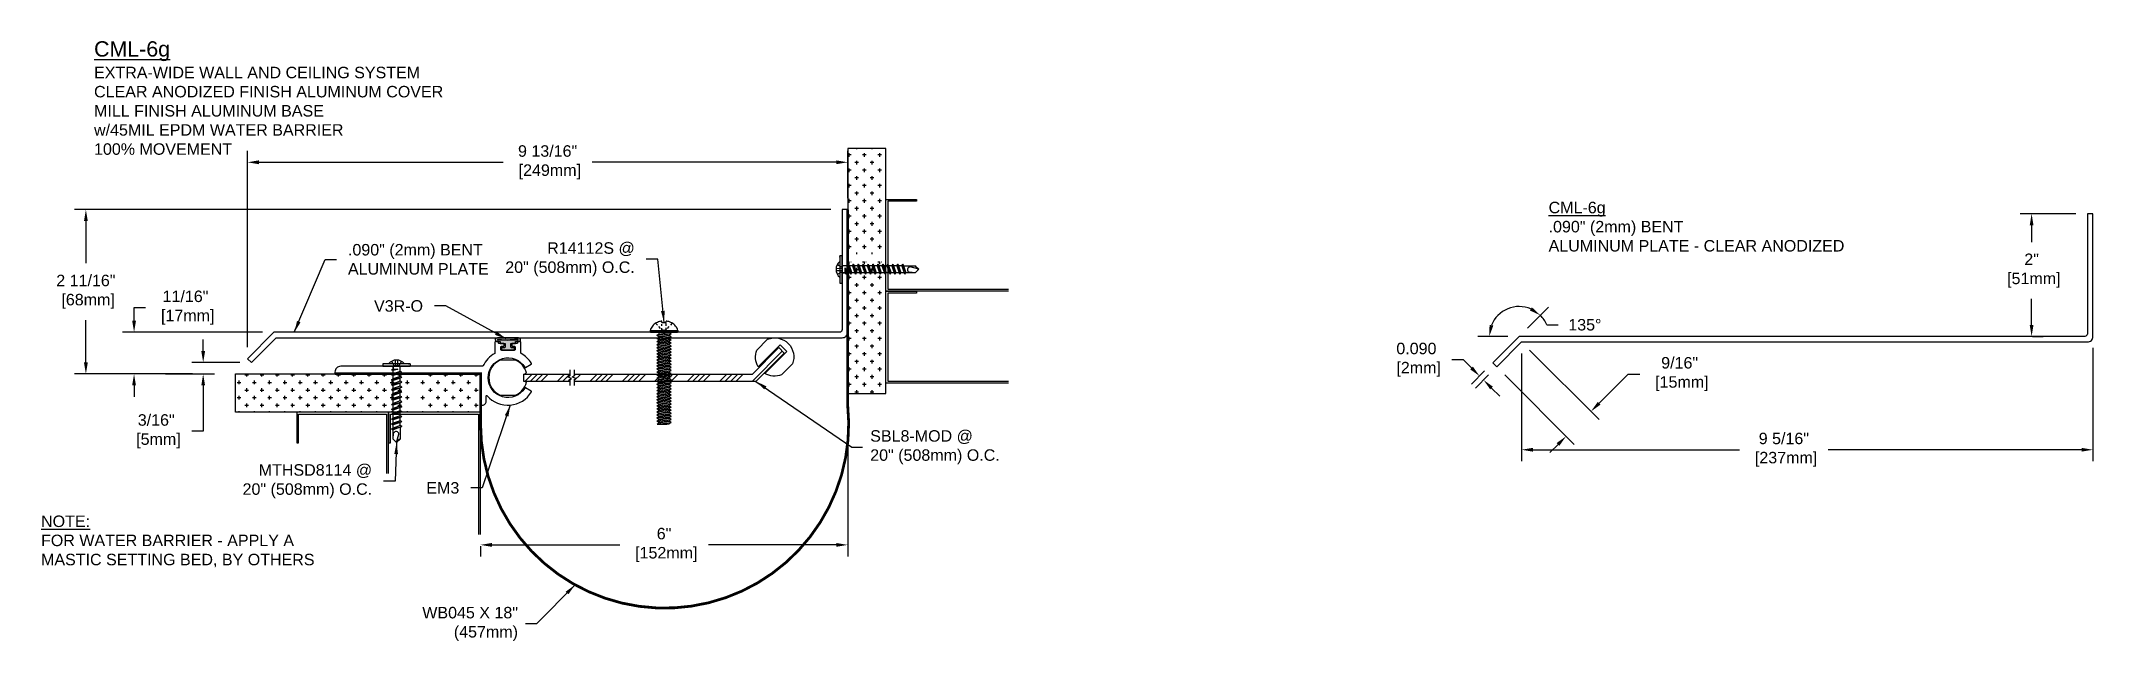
# Model space of a CAD drawing. Header units: inches. Extents: x 1.3 to 34.9, y 13.5 to 23.3.
import ezdxf

# ---------------------------------------------------------------- set-up
doc = ezdxf.new("R2010")
doc.units = ezdxf.units.IN
doc.header["$MEASUREMENT"] = 0
doc.linetypes.add('HIDDEN2', pattern=[0.1875, 0.125, -0.0625])
for name, color, linetype in [('Anchors', 4, 'Continuous'), ('Conditions', 1, 'Continuous'), ('Dimensions', 3, 'Continuous'), ('Fillers', 2, 'Continuous'), ('Metals', 7, 'Continuous'), ('TEXT', 2, 'Continuous')]:
    doc.layers.add(name, color=color, linetype=linetype)
doc.styles.add('ARIAL', font='arial.ttf')
doc.dimstyles.new('Arial', dxfattribs={"dimtxt": 0.1875, "dimasz": 0.1875, "dimexe": 0.1875, "dimexo": 0.1875, "dimgap": 0.1875, "dimtad": 0, "dimtih": 1, "dimtoh": 1, "dimdec": 4, "dimzin": 3, "dimdsep": 46, "dimlunit": 4, "dimtxsty": 'ARIAL', "dimcen": 0.1875, "dimadec": 0, "dimazin": 0, "dimtfac": 1, "dimtdec": 4, "dimtofl": 0, "dimtmove": 0, "dimatfit": 3, "dimfxl": 0, "dimfrac": 2, "dimtolj": 1, "dimtzin": 0, "dimarcsym": 0})

# ---------------------------------------------------------------- blocks, each defined once
blk = doc.blocks.new('V3RforCM')
h = blk.add_hatch(color=256)
h.paths.add_polyline_path([(0.141, -0.163), (0.205, -0.163, 0.8111), (0.189, -0.1), (-0.156, -0.1, 0.8111), (-0.172, -0.163), (-0.109, -0.163), (-0.109, -0.194), (-0.03, -0.194), (-0.03, -0.241), (-0.036, -0.267), (-0.091, -0.267), (-0.091, -0.302), (0.124, -0.302), (0.124, -0.267), (0.069, -0.267), (0.063, -0.241), (0.063, -0.194), (0.141, -0.194)])
edge = h.paths.add_edge_path(flags=16)
edge.add_spline(control_points=[(-0.139, -0.141), (-0.14, -0.141), (-0.185, -0.12), (-0.087, -0.129), (0.017, -0.14)], knot_values=[0.028497, 0.028497, 0.028497, 0.028497, 0.032831, 0.201023, 0.201023, 0.201023, 0.201023], degree=3, periodic=0)
edge.add_spline(control_points=[(0.017, -0.14), (0.12, -0.129), (0.218, -0.12), (0.173, -0.141), (0.172, -0.141)], knot_values=[0.028497, 0.028497, 0.028497, 0.028497, 0.196688, 0.201023, 0.201023, 0.201023, 0.201023], degree=3, periodic=0)
edge.add_line((0.172, -0.141), (-0.139, -0.141))
blk.add_lwpolyline([(0.141, -0.194), (0.141, -0.163), (0.205, -0.163, 0.8111), (0.189, -0.1), (-0.156, -0.1, 0.8111), (-0.172, -0.163), (-0.109, -0.163), (-0.109, -0.194), (-0.03, -0.194), (-0.03, -0.241), (-0.036, -0.267), (-0.091, -0.267), (-0.091, -0.302), (0.124, -0.302), (0.124, -0.267), (0.069, -0.267), (0.063, -0.241), (0.063, -0.194)], format="xyb", close=True)
blk.add_lwpolyline([(0.172, -0.141), (-0.139, -0.141)])
for points in [[(-0.139, -0.141), (-0.14, -0.141), (-0.185, -0.12), (-0.087, -0.129), (0.017, -0.14)], [(0.172, -0.141), (0.173, -0.141), (0.218, -0.12), (0.12, -0.129), (0.017, -0.14)]]:
    blk.add_open_spline(points, degree=3, knots=[0.028497, 0.028497, 0.028497, 0.028497, 0.0328313, 0.2010226, 0.2010226, 0.2010226, 0.2010226])
blk = doc.blocks.new('em3')
blk.add_lwpolyline([(-22.235, -3.441), (-22.235, -3.399, 0.414214), (-22.245, -3.389), (-22.28, -3.389, -0.414214), (-22.29, -3.379), (-22.29, -3.352, -0.414214), (-22.28, -3.342), (-22.207, -3.342, 0.414214), (-22.197, -3.332), (-22.197, -3.321, -0.414214), (-22.187, -3.311), (-22.151, -3.311, -0.414214), (-22.141, -3.321), (-22.141, -3.498, 0.273807), (-22.136, -3.507, -0.158832), (-21.945, -3.71, 0.29076), (-21.936, -3.716), (-19.621, -3.716, -0.414214), (-19.527, -3.81), (-19.527, -3.831, -0.414214), (-19.537, -3.841), (-21.892, -3.841, 0.414214), (-21.902, -3.851), (-21.902, -4.341, -0.414214), (-21.912, -4.351), (-21.933, -4.351, -0.414214), (-21.996, -4.289), (-21.996, -4.204, 0.692603), (-22.013, -4.198, -0.506912), (-22.737, -4.135, -0.420887), (-22.733, -4.121), (-22.642, -4.069, -0.405496), (-22.629, -4.072, 3.520953), (-22.629, -3.731, -0.405496), (-22.642, -3.734), (-22.733, -3.681, -0.420887), (-22.737, -3.668, -0.131423), (-22.569, -3.507, 0.273807), (-22.563, -3.498), (-22.563, -3.321, -0.414214), (-22.553, -3.311), (-22.517, -3.311, -0.414214), (-22.507, -3.321), (-22.507, -3.332, 0.414214), (-22.497, -3.342), (-22.425, -3.342, -0.414214), (-22.415, -3.352), (-22.415, -3.379, -0.414214), (-22.425, -3.389), (-22.46, -3.389, 0.414214), (-22.47, -3.399), (-22.47, -3.441, 0.414214), (-22.46, -3.451), (-22.245, -3.451, 0.414214)], format="xyb", close=True)
blk = doc.blocks.new('BENT ALUMPLT')
at = {"layer": 'Metals'}
blk.add_lwpolyline([(-5.74, -0.53), (-5.335, -0.125), (3.91, -0.125, 0.414214), (4, -0.035), (4, 1.969), (3.91, 1.969), (3.91, 0.01, -0.414214), (3.865, -0.035), (-5.372, -0.035), (-5.804, -0.467)], format="xyb", close=True, dxfattribs=at)
blk = doc.blocks.new('*D10')
at = {"layer": 'Defpoints', "color": 0}
for p in [(14.518, 17.529), (8.518, 15.223), (14.518, 15.056)]:
    blk.add_point(p, dxfattribs=at)
at = {"layer": 'Dimensions', "color": 0, "lineweight": -2}
for p, q in [((14.518, 17.342), (14.518, 14.869)), ((8.518, 15.036), (8.518, 14.869)), ((8.705, 15.056), (10.793, 15.056)), ((14.33, 15.056), (12.242, 15.056))]:
    blk.add_line(p, q, dxfattribs=at)
at = {"layer": 'Dimensions', "color": 0}
for points in [[(8.705, 15.087), (8.705, 15.025), (8.518, 15.056)], [(14.33, 15.087), (14.33, 15.025), (14.518, 15.056)]]:
    blk.add_solid(points, dxfattribs=at)
at = {"layer": 'Dimensions', "color": 0, "insert": (11.518, 15.056), "char_height": 0.1875, "attachment_point": 5, "style": 'ARIAL'}
blk.add_mtext('\\A1;6"\\P [152mm]', dxfattribs=at)
blk = doc.blocks.new('*D11')
at = {"layer": 'Defpoints', "color": 0}
for p in [(14.518, 21.306), (14.518, 20.533), (4.714, 18.098)]:
    blk.add_point(p, dxfattribs=at)
at = {"layer": 'Dimensions', "color": 0, "lineweight": -2}
for p, q in [((4.714, 18.286), (4.714, 21.494)), ((14.518, 20.721), (14.518, 21.494)), ((4.901, 21.306), (8.891, 21.306)), ((14.33, 21.306), (10.341, 21.306))]:
    blk.add_line(p, q, dxfattribs=at)
at = {"layer": 'Dimensions', "color": 0}
for points in [[(4.901, 21.338), (4.901, 21.275), (4.714, 21.306)], [(14.33, 21.338), (14.33, 21.275), (14.518, 21.306)]]:
    blk.add_solid(points, dxfattribs=at)
at = {"layer": 'Dimensions', "color": 0, "insert": (9.616, 21.306), "char_height": 0.1875, "attachment_point": 5, "style": 'ARIAL'}
blk.add_mtext('\\A1;9 13/16"\\P [249mm]', dxfattribs=at)
blk = doc.blocks.new('*D12')
at = {"layer": 'Defpoints', "color": 0}
for p in [(3.189, 17.848), (3.99, 17.848), (4.777, 18.034)]:
    blk.add_point(p, dxfattribs=at)
at = {"layer": 'Dimensions', "color": 0, "lineweight": -2}
for p, q in [((3.99, 18.222), (3.99, 18.409)), ((3.377, 17.848), (4.177, 17.848)), ((4.59, 18.034), (3.802, 18.034)), ((3.99, 17.661), (3.99, 16.912)), ((3.99, 16.912), (3.802, 16.912))]:
    blk.add_line(p, q, dxfattribs=at)
at = {"layer": 'Dimensions', "color": 0}
for points in [[(3.959, 18.222), (4.021, 18.222), (3.99, 18.034)], [(3.959, 17.661), (4.021, 17.661), (3.99, 17.848)]]:
    blk.add_solid(points, dxfattribs=at)
at = {"layer": 'Dimensions', "color": 0, "insert": (3.223, 16.912), "char_height": 0.1875, "attachment_point": 5, "style": 'ARIAL'}
blk.add_mtext('\\A1;3/16"\\P [5mm]', dxfattribs=at)
blk = doc.blocks.new('*D13')
at = {"layer": 'Defpoints', "color": 0}
for p in [(2.861, 18.53), (5.145, 18.53), (4.002, 17.848)]:
    blk.add_point(p, dxfattribs=at)
at = {"layer": 'Dimensions', "color": 0, "lineweight": -2}
for p, q in [((2.861, 18.717), (2.861, 18.932)), ((2.861, 18.932), (3.049, 18.932)), ((4.958, 18.53), (2.674, 18.53)), ((3.814, 17.848), (2.674, 17.848)), ((2.861, 17.661), (2.861, 17.473))]:
    blk.add_line(p, q, dxfattribs=at)
at = {"layer": 'Dimensions', "color": 0}
for points in [[(2.83, 18.717), (2.892, 18.717), (2.861, 18.53)], [(2.83, 17.661), (2.892, 17.661), (2.861, 17.848)]]:
    blk.add_solid(points, dxfattribs=at)
at = {"layer": 'Dimensions', "color": 0, "insert": (3.701, 18.932), "char_height": 0.1875, "attachment_point": 5, "style": 'ARIAL'}
blk.add_mtext('\\A1;11/16"\\P [17mm]', dxfattribs=at)
blk = doc.blocks.new('*D14')
at = {"layer": 'Defpoints', "color": 0}
for p in [(25.523, 18.371), (25.118, 17.966), (26.253, 16.831)]:
    blk.add_point(p, dxfattribs=at)
at = {"layer": 'Dimensions', "color": 0, "lineweight": -2}
for p, q in [((25.656, 18.239), (26.791, 17.104)), ((25.251, 17.833), (26.385, 16.698)), ((26.791, 17.369), (27.268, 17.846)), ((27.268, 17.846), (27.455, 17.846)), ((26.12, 16.698), (25.988, 16.566))]:
    blk.add_line(p, q, dxfattribs=at)
at = {"layer": 'Dimensions', "color": 0}
for points in [[(26.769, 17.391), (26.813, 17.347), (26.658, 17.236)], [(26.098, 16.72), (26.142, 16.676), (26.253, 16.831)]]:
    blk.add_solid(points, dxfattribs=at)
at = {"layer": 'Dimensions', "color": 0, "insert": (28.107, 17.846), "char_height": 0.1875, "attachment_point": 5, "style": 'ARIAL'}
blk.add_mtext('\\A1;9/16"\\P [15mm]', dxfattribs=at)
blk = doc.blocks.new('*D15')
at = {"layer": 'Defpoints', "color": 0}
for p in [(34.858, 18.461), (25.523, 18.371), (34.858, 16.61)]:
    blk.add_point(p, dxfattribs=at)
at = {"layer": 'Dimensions', "color": 0, "lineweight": -2}
for p, q in [((25.523, 18.184), (25.523, 16.422)), ((34.858, 18.274), (34.858, 16.422)), ((25.711, 16.61), (29.084, 16.61)), ((34.671, 16.61), (30.534, 16.61))]:
    blk.add_line(p, q, dxfattribs=at)
at = {"layer": 'Dimensions', "color": 0}
for points in [[(25.711, 16.641), (25.711, 16.579), (25.523, 16.61)], [(34.671, 16.641), (34.671, 16.579), (34.858, 16.61)]]:
    blk.add_solid(points, dxfattribs=at)
at = {"layer": 'Dimensions', "color": 0, "insert": (29.809, 16.61), "char_height": 0.1875, "attachment_point": 5, "style": 'ARIAL'}
blk.add_mtext('\\A1;9 5/16"\\P [237mm]', dxfattribs=at)
blk = doc.blocks.new('*D16')
at = {"layer": 'Defpoints', "color": 0}
for p in [(14.428, 20.533), (2.074, 17.848), (4.002, 17.848)]:
    blk.add_point(p, dxfattribs=at)
at = {"layer": 'Dimensions', "color": 0, "lineweight": -2}
for p, q in [((14.24, 20.533), (1.887, 20.533)), ((2.074, 20.346), (2.074, 19.656)), ((2.074, 18.036), (2.074, 18.725)), ((3.814, 17.848), (1.887, 17.848))]:
    blk.add_line(p, q, dxfattribs=at)
at = {"layer": 'Dimensions', "color": 0}
for points in [[(2.043, 20.346), (2.105, 20.346), (2.074, 20.533)], [(2.043, 18.036), (2.105, 18.036), (2.074, 17.848)]]:
    blk.add_solid(points, dxfattribs=at)
at = {"layer": 'Dimensions', "color": 0, "insert": (2.074, 19.191), "char_height": 0.1875, "attachment_point": 5, "style": 'ARIAL'}
blk.add_mtext('\\A1;2 11/16"\\P [68mm]', dxfattribs=at)
blk = doc.blocks.new('*D17')
at = {"layer": 'Defpoints', "color": 0}
for p in [(34.768, 20.465), (33.685, 18.461), (33.856, 18.461)]:
    blk.add_point(p, dxfattribs=at)
at = {"layer": 'Dimensions', "color": 0, "lineweight": -2}
for p, q in [((34.581, 20.465), (33.668, 20.465)), ((33.856, 20.277), (33.856, 20.001)), ((33.856, 18.649), (33.856, 19.073)), ((33.873, 18.461), (34.043, 18.461))]:
    blk.add_line(p, q, dxfattribs=at)
at = {"layer": 'Dimensions', "color": 0}
for points in [[(33.825, 20.277), (33.887, 20.277), (33.856, 20.465)], [(33.825, 18.649), (33.887, 18.649), (33.856, 18.461)]]:
    blk.add_solid(points, dxfattribs=at)
at = {"layer": 'Dimensions', "color": 0, "insert": (33.856, 19.537), "char_height": 0.1875, "attachment_point": 5, "style": 'ARIAL'}
blk.add_mtext('\\A1;2"\\P [51mm]', dxfattribs=at)
blk = doc.blocks.new('*D18')
at = {"layer": 'Defpoints', "color": 0}
for p in [(25.14, 18.807), (25.486, 18.461), (25.486, 18.461), (30.105, 18.461), (25.054, 18.03)]:
    blk.add_point(p, dxfattribs=at)
at = {"layer": 'Dimensions', "color": 0, "lineweight": -2}
for p, q in [((25.619, 18.594), (25.964, 18.939)), ((25.298, 18.461), (24.81, 18.461)), ((25.936, 18.651), (26.124, 18.651))]:
    blk.add_line(p, q, dxfattribs=at)
for start, end in [(67.1135, 157.8865), (22.8865, 45)]:
    blk.add_arc((25.486, 18.461), 0.489, start, end, dxfattribs=at)
at = {"layer": 'Dimensions', "color": 0}
for points in [[(25.694, 18.937), (25.659, 18.886), (25.832, 18.807)], [(25.064, 18.639), (25.002, 18.651), (24.997, 18.461)]]:
    blk.add_solid(points, dxfattribs=at)
at = {"layer": 'Dimensions', "color": 0, "insert": (26.559, 18.651), "char_height": 0.1875, "attachment_point": 5, "style": 'ARIAL'}
blk.add_mtext('\\A1;135°', dxfattribs=at)
blk = doc.blocks.new('R14112S')
for p, q in [((-0.226, 0.031), (0.226, 0.031)), ((-0.226, 0.031), (-0.22, 0)), ((-0.22, 0), (0.22, 0)), ((-0.109, 0.116), (-0.133, 0.141)), ((-0.057, 0.062), (-0.086, 0.092)), ((-0.085, 0), (-0.085, -0.03)), ((-0.034, 0.038), (-0.042, 0.046)), ((-0.034, 0.161), (-0.034, 0.182)), ((-0.034, 0.161), (0.034, 0.161)), ((-0.034, 0.103), (-0.034, 0.131)), ((-0.034, 0.038), (-0.034, 0.065)), ((-0.034, 0.038), (-0.01, 0.038)), ((0.01, 0.038), (0.034, 0.038)), ((0.034, 0.161), (0.034, 0.182)), ((0.034, 0.106), (0.034, 0.142)), ((0.034, 0.038), (0.034, 0.073)), ((0.034, 0.038), (0.042, 0.046)), ((0.057, 0.062), (0.086, 0.092)), ((0.085, 0), (0.085, -0.005)), ((0.109, 0.116), (0.133, 0.141)), ((0.226, 0.031), (0.22, 0)), ((-0.119, -0.05), (0.119, -0.025)), ((-0.119, -0.05), (-0.085, -0.03)), ((-0.119, -0.05), (-0.085, -0.07)), ((-0.119, -0.1), (0.119, -0.075)), ((-0.119, -0.1), (-0.085, -0.08)), ((-0.119, -0.1), (-0.085, -0.12)), ((-0.119, -0.15), (0.119, -0.125)), ((-0.119, -0.15), (-0.085, -0.13)), ((-0.119, -0.15), (-0.085, -0.17)), ((-0.119, -0.2), (0.119, -0.175)), ((-0.119, -0.2), (-0.085, -0.18)), ((-0.119, -0.2), (-0.085, -0.22)), ((-0.119, -0.25), (0.119, -0.225)), ((-0.119, -0.25), (-0.085, -0.23)), ((-0.119, -0.25), (-0.085, -0.27)), ((-0.119, -0.3), (0.119, -0.275)), ((-0.119, -0.3), (-0.085, -0.28)), ((-0.119, -0.3), (-0.085, -0.32)), ((-0.119, -0.35), (0.119, -0.325)), ((-0.119, -0.35), (-0.085, -0.33)), ((-0.085, -0.03), (0.085, -0.005)), ((-0.085, -0.07), (0.085, -0.045)), ((-0.085, -0.08), (0.085, -0.055)), ((-0.085, -0.07), (-0.085, -0.08)), ((-0.085, -0.12), (0.085, -0.095)), ((-0.085, -0.13), (0.085, -0.105)), ((-0.085, -0.12), (-0.085, -0.13)), ((-0.085, -0.17), (0.085, -0.145)), ((-0.085, -0.18), (0.085, -0.155)), ((-0.085, -0.17), (-0.085, -0.18)), ((-0.085, -0.22), (0.085, -0.195)), ((-0.085, -0.23), (0.085, -0.205)), ((-0.085, -0.22), (-0.085, -0.23)), ((-0.085, -0.27), (0.085, -0.245)), ((-0.085, -0.28), (0.085, -0.255)), ((-0.085, -0.27), (-0.085, -0.28)), ((-0.085, -0.32), (0.085, -0.295)), ((-0.085, -0.33), (0.085, -0.305)), ((-0.085, -0.32), (-0.085, -0.33)), ((0.119, -0.025), (0.085, -0.005)), ((0.119, -0.025), (0.085, -0.045)), ((0.085, -0.045), (0.085, -0.055)), ((0.119, -0.075), (0.085, -0.055)), ((0.119, -0.075), (0.085, -0.095)), ((0.085, -0.095), (0.085, -0.105)), ((0.119, -0.125), (0.085, -0.105)), ((0.119, -0.125), (0.085, -0.145)), ((0.085, -0.145), (0.085, -0.155)), ((0.119, -0.175), (0.085, -0.155)), ((0.119, -0.175), (0.085, -0.195)), ((0.085, -0.195), (0.085, -0.205)), ((0.119, -0.225), (0.085, -0.205)), ((0.119, -0.225), (0.085, -0.245)), ((0.085, -0.245), (0.085, -0.255)), ((0.119, -0.275), (0.085, -0.255)), ((0.119, -0.275), (0.085, -0.295)), ((0.085, -0.295), (0.085, -0.305)), ((0.119, -0.325), (0.085, -0.305)), ((0.119, -0.325), (0.085, -0.345)), ((-0.119, -0.35), (-0.085, -0.37)), ((-0.119, -0.4), (0.119, -0.375)), ((-0.119, -0.4), (-0.085, -0.38)), ((-0.119, -0.4), (-0.085, -0.42)), ((-0.119, -0.45), (0.119, -0.425)), ((-0.119, -0.45), (-0.085, -0.43)), ((-0.119, -0.45), (-0.085, -0.47)), ((-0.119, -0.5), (0.119, -0.475)), ((-0.119, -0.5), (-0.085, -0.48)), ((-0.119, -0.5), (-0.085, -0.52)), ((-0.119, -0.55), (0.119, -0.525)), ((-0.119, -0.55), (-0.085, -0.53)), ((-0.119, -0.55), (-0.085, -0.57)), ((-0.119, -0.6), (0.119, -0.575)), ((-0.119, -0.6), (-0.085, -0.58)), ((-0.119, -0.6), (-0.085, -0.62)), ((-0.119, -0.65), (0.119, -0.625)), ((-0.119, -0.65), (-0.085, -0.63)), ((-0.119, -0.65), (-0.085, -0.67)), ((-0.085, -0.37), (0.085, -0.345)), ((-0.085, -0.38), (0.085, -0.355)), ((-0.085, -0.37), (-0.085, -0.38)), ((-0.085, -0.42), (0.085, -0.395)), ((-0.085, -0.43), (0.085, -0.405)), ((-0.085, -0.42), (-0.085, -0.43)), ((-0.085, -0.47), (0.085, -0.445)), ((-0.085, -0.48), (0.085, -0.455)), ((-0.085, -0.47), (-0.085, -0.48)), ((-0.085, -0.52), (0.085, -0.495)), ((-0.085, -0.53), (0.085, -0.505)), ((-0.085, -0.52), (-0.085, -0.53)), ((-0.085, -0.57), (0.085, -0.545)), ((-0.085, -0.58), (0.085, -0.555)), ((-0.085, -0.57), (-0.085, -0.58)), ((-0.085, -0.62), (0.085, -0.595)), ((-0.085, -0.63), (0.085, -0.605)), ((-0.085, -0.62), (-0.085, -0.63)), ((-0.085, -0.67), (0.085, -0.645)), ((-0.085, -0.68), (0.085, -0.655)), ((-0.085, -0.67), (-0.085, -0.68)), ((0.085, -0.345), (0.085, -0.355)), ((0.119, -0.375), (0.085, -0.355)), ((0.119, -0.375), (0.085, -0.395)), ((0.085, -0.395), (0.085, -0.405)), ((0.119, -0.425), (0.085, -0.405)), ((0.119, -0.425), (0.085, -0.445)), ((0.085, -0.445), (0.085, -0.455)), ((0.119, -0.475), (0.085, -0.455)), ((0.119, -0.475), (0.085, -0.495)), ((0.085, -0.495), (0.085, -0.505)), ((0.119, -0.525), (0.085, -0.505)), ((0.119, -0.525), (0.085, -0.545)), ((0.085, -0.545), (0.085, -0.555)), ((0.119, -0.575), (0.085, -0.555)), ((0.119, -0.575), (0.085, -0.595)), ((0.085, -0.595), (0.085, -0.605)), ((0.119, -0.625), (0.085, -0.605)), ((0.119, -0.625), (0.085, -0.645)), ((0.085, -0.645), (0.085, -0.655)), ((0.119, -0.675), (0.085, -0.655)), ((-0.119, -0.7), (0.119, -0.675)), ((-0.119, -0.7), (-0.085, -0.68)), ((-0.119, -0.7), (-0.085, -0.72)), ((-0.119, -0.75), (0.119, -0.725)), ((-0.119, -0.75), (-0.085, -0.73)), ((-0.119, -0.75), (-0.085, -0.77)), ((-0.119, -0.8), (0.119, -0.775)), ((-0.119, -0.8), (-0.085, -0.78)), ((-0.119, -0.8), (-0.085, -0.82)), ((-0.119, -0.85), (0.119, -0.825)), ((-0.119, -0.85), (-0.085, -0.83)), ((-0.119, -0.85), (-0.085, -0.87)), ((-0.119, -0.9), (0.119, -0.875)), ((-0.119, -0.9), (-0.085, -0.88)), ((-0.119, -0.9), (-0.085, -0.92)), ((-0.119, -0.95), (0.119, -0.925)), ((-0.119, -0.95), (-0.085, -0.93)), ((-0.119, -0.95), (-0.085, -0.97)), ((-0.119, -1), (0.119, -0.975)), ((-0.119, -1), (-0.085, -0.98)), ((-0.119, -1), (-0.085, -1.02)), ((-0.085, -0.72), (0.085, -0.695)), ((-0.085, -0.73), (0.085, -0.705)), ((-0.085, -0.72), (-0.085, -0.73)), ((-0.085, -0.77), (0.085, -0.745)), ((-0.085, -0.78), (0.085, -0.755)), ((-0.085, -0.77), (-0.085, -0.78)), ((-0.085, -0.82), (0.085, -0.795)), ((-0.085, -0.83), (0.085, -0.805)), ((-0.085, -0.82), (-0.085, -0.83)), ((-0.085, -0.87), (0.085, -0.845)), ((-0.085, -0.88), (0.085, -0.855)), ((-0.085, -0.87), (-0.085, -0.88)), ((-0.085, -0.92), (0.085, -0.895)), ((-0.085, -0.93), (0.085, -0.905)), ((-0.085, -0.92), (-0.085, -0.93)), ((-0.085, -0.97), (0.085, -0.945)), ((-0.085, -0.98), (0.085, -0.955)), ((-0.085, -0.97), (-0.085, -0.98)), ((-0.085, -1.02), (0.085, -0.995)), ((-0.085, -1.03), (0.085, -1.005)), ((0.119, -0.675), (0.085, -0.695)), ((0.085, -0.695), (0.085, -0.705)), ((0.119, -0.725), (0.085, -0.705)), ((0.119, -0.725), (0.085, -0.745)), ((0.085, -0.745), (0.085, -0.755)), ((0.119, -0.775), (0.085, -0.755)), ((0.119, -0.775), (0.085, -0.795)), ((0.085, -0.795), (0.085, -0.805)), ((0.119, -0.825), (0.085, -0.805)), ((0.119, -0.825), (0.085, -0.845)), ((0.085, -0.845), (0.085, -0.855)), ((0.119, -0.875), (0.085, -0.855)), ((0.119, -0.875), (0.085, -0.895)), ((0.085, -0.895), (0.085, -0.905)), ((0.119, -0.925), (0.085, -0.905)), ((0.119, -0.925), (0.085, -0.945)), ((0.085, -0.945), (0.085, -0.955)), ((0.119, -0.975), (0.085, -0.955)), ((0.119, -0.975), (0.085, -0.995)), ((0.085, -0.995), (0.085, -1.005)), ((0.119, -1.025), (0.085, -1.005)), ((-0.119, -1.05), (0.119, -1.025)), ((-0.119, -1.05), (-0.085, -1.03)), ((-0.119, -1.05), (-0.085, -1.07)), ((-0.119, -1.1), (0.119, -1.075)), ((-0.119, -1.1), (-0.085, -1.08)), ((-0.119, -1.1), (-0.085, -1.12)), ((-0.119, -1.15), (0.119, -1.125)), ((-0.119, -1.15), (-0.085, -1.13)), ((-0.119, -1.15), (-0.085, -1.17)), ((-0.119, -1.2), (0.119, -1.175)), ((-0.119, -1.2), (-0.085, -1.18)), ((-0.119, -1.2), (-0.085, -1.22)), ((-0.119, -1.25), (0.119, -1.225)), ((-0.119, -1.25), (-0.085, -1.23)), ((-0.119, -1.25), (-0.085, -1.27)), ((-0.119, -1.3), (0.119, -1.275)), ((-0.119, -1.3), (-0.085, -1.28)), ((-0.119, -1.3), (-0.085, -1.32)), ((-0.119, -1.35), (0.119, -1.325)), ((-0.119, -1.35), (-0.085, -1.33)), ((-0.085, -1.02), (-0.085, -1.03)), ((-0.085, -1.07), (0.085, -1.045)), ((-0.085, -1.08), (0.085, -1.055)), ((-0.085, -1.07), (-0.085, -1.08)), ((-0.085, -1.12), (0.085, -1.095)), ((-0.085, -1.13), (0.085, -1.105)), ((-0.085, -1.12), (-0.085, -1.13)), ((-0.085, -1.17), (0.085, -1.145)), ((-0.085, -1.18), (0.085, -1.155)), ((-0.085, -1.17), (-0.085, -1.18)), ((-0.085, -1.22), (0.085, -1.195)), ((-0.085, -1.23), (0.085, -1.205)), ((-0.085, -1.22), (-0.085, -1.23)), ((-0.085, -1.27), (0.085, -1.245)), ((-0.085, -1.28), (0.085, -1.255)), ((-0.085, -1.27), (-0.085, -1.28)), ((-0.085, -1.32), (0.085, -1.295)), ((-0.085, -1.33), (0.085, -1.305)), ((-0.085, -1.32), (-0.085, -1.33)), ((0.119, -1.025), (0.085, -1.045)), ((0.085, -1.045), (0.085, -1.055)), ((0.119, -1.075), (0.085, -1.055)), ((0.119, -1.075), (0.085, -1.095)), ((0.085, -1.095), (0.085, -1.105)), ((0.119, -1.125), (0.085, -1.105)), ((0.119, -1.125), (0.085, -1.145)), ((0.085, -1.145), (0.085, -1.155)), ((0.119, -1.175), (0.085, -1.155)), ((0.119, -1.175), (0.085, -1.195)), ((0.085, -1.195), (0.085, -1.205)), ((0.119, -1.225), (0.085, -1.205)), ((0.119, -1.225), (0.085, -1.245)), ((0.085, -1.245), (0.085, -1.255)), ((0.119, -1.275), (0.085, -1.255)), ((0.119, -1.275), (0.085, -1.295)), ((0.085, -1.295), (0.085, -1.305)), ((0.119, -1.325), (0.085, -1.305)), ((0.119, -1.325), (0.085, -1.345)), ((-0.119, -1.35), (-0.085, -1.37)), ((-0.119, -1.4), (0.119, -1.375)), ((-0.119, -1.4), (-0.085, -1.38)), ((-0.119, -1.4), (-0.085, -1.42)), ((-0.119, -1.45), (0.119, -1.425)), ((-0.119, -1.45), (-0.085, -1.43)), ((-0.119, -1.45), (-0.085, -1.47)), ((-0.11, -1.5), (0.119, -1.475)), ((-0.11, -1.5), (-0.085, -1.48)), ((-0.11, -1.5), (0.048, -1.5)), ((-0.085, -1.37), (0.085, -1.345)), ((-0.085, -1.38), (0.085, -1.355)), ((-0.085, -1.37), (-0.085, -1.38)), ((-0.085, -1.42), (0.085, -1.395)), ((-0.085, -1.43), (0.085, -1.405)), ((-0.085, -1.42), (-0.085, -1.43)), ((-0.085, -1.47), (0.085, -1.445)), ((-0.085, -1.48), (0.085, -1.455)), ((-0.085, -1.47), (-0.085, -1.48)), ((0.048, -1.5), (0.085, -1.495)), ((0.085, -1.345), (0.085, -1.355)), ((0.119, -1.375), (0.085, -1.355)), ((0.119, -1.375), (0.085, -1.395)), ((0.085, -1.395), (0.085, -1.405)), ((0.119, -1.425), (0.085, -1.405)), ((0.119, -1.425), (0.085, -1.445)), ((0.085, -1.445), (0.085, -1.455)), ((0.119, -1.475), (0.085, -1.455)), ((0.119, -1.475), (0.085, -1.495))]:
    blk.add_line(p, q)
for centre, radius, start, end in [((-0.08, 0), 0.149, 152.7282, 167.9922), ((-0.041, -0.02), 0.192, 128.7816, 152.7282), ((-0.016, -0.051), 0.232, 108.4084, 128.7816), ((0, -0.1), 0.284, 96.8718, 108.4084), ((0, -0.1), 0.284, 71.5916, 83.1282), ((0.016, -0.051), 0.232, 51.2184, 71.5916), ((0.041, -0.02), 0.192, 27.2718, 51.2184), ((0.08, 0), 0.149, 12.0078, 27.2718)]:
    blk.add_arc(centre, radius, start, end)
blk = doc.blocks.new('SBL10-MOD')
h = blk.add_hatch()
h.set_pattern_fill('ANSI34', color=256, scale=0.5, style=0)
h.paths.add_polyline_path([(8.141, 7.679), (8.141, 7.559), (8.89, 7.559), (8.89, 7.589), (8.919, 7.608), (8.861, 7.63), (8.89, 7.649), (8.89, 7.679)])
h.paths.add_polyline_path([(11.929, 7.559), (12.392, 8.022), (12.304, 8.111), (11.872, 7.679), (8.96, 7.679), (8.96, 7.649), (8.931, 7.63), (8.989, 7.608), (8.96, 7.589), (8.96, 7.559)])
for p, q in [((11.872, 7.679), (12.304, 8.111)), ((12.392, 8.022), (12.304, 8.111)), ((8.89, 7.749), (8.89, 7.649)), ((8.96, 7.749), (8.96, 7.649)), ((11.929, 7.559), (12.392, 8.022)), ((8.89, 7.649), (8.861, 7.63)), ((8.919, 7.608), (8.861, 7.63)), ((8.89, 7.589), (8.919, 7.608)), ((8.89, 7.589), (8.89, 7.489)), ((8.96, 7.649), (8.931, 7.63)), ((8.989, 7.608), (8.931, 7.63)), ((8.96, 7.679), (11.872, 7.679)), ((8.96, 7.589), (8.989, 7.608)), ((8.96, 7.589), (8.96, 7.489)), ((11.929, 7.559), (8.96, 7.559))]:
    blk.add_line(p, q)
for points in [[(12.327, 8.154), (11.968, 7.795, -0.233897), (11.944, 8.071), (12.121, 8.248, -0.654654), (12.526, 7.843), (12.349, 7.666, -0.233897), (12.073, 7.69), (12.432, 8.049)], [(8.182, 7.694, 0.233897), (8.004, 7.906), (7.754, 7.906, 0.654654), (7.754, 7.333), (8.004, 7.333, 0.233897), (8.182, 7.545), (8.141, 7.559), (8.141, 7.679)]]:
    blk.add_lwpolyline(points, format="xyb", close=True)
for points in [[(8.141, 7.679), (8.89, 7.679)], [(8.89, 7.559), (8.141, 7.559)]]:
    blk.add_lwpolyline(points)
blk = doc.blocks.new('MTHSD8114')
for p, q in [((0.224, 0.038), (-0.224, 0.038)), ((-0.224, 0.038), (-0.224, 0)), ((-0.224, 0), (0.224, 0)), ((-0.056, 0), (0.056, 0)), ((0.06, -0.087), (0.06, 0)), ((0.224, 0.038), (0.224, 0)), ((-0.081, -0.061), (-0.024, -0.047)), ((-0.081, -0.061), (-0.056, -0.047)), ((-0.081, -0.061), (-0.056, -0.074)), ((-0.081, -0.141), (0.085, -0.101)), ((-0.081, -0.141), (-0.056, -0.127)), ((-0.081, -0.141), (-0.056, -0.155)), ((-0.081, -0.221), (0.085, -0.181)), ((-0.081, -0.221), (-0.056, -0.208)), ((-0.081, -0.221), (-0.056, -0.235)), ((-0.081, -0.302), (0.085, -0.262)), ((-0.081, -0.302), (-0.056, -0.288)), ((-0.081, -0.302), (-0.056, -0.316)), ((-0.056, -0.047), (-0.056, 0)), ((-0.056, 0), (-0.056, -0.047)), ((0.024, -0.047), (-0.056, -0.074)), ((-0.056, -0.047), (0.024, -0.047)), ((-0.056, -0.127), (-0.056, -0.074)), ((0.06, -0.087), (-0.056, -0.127)), ((0.06, -0.115), (-0.056, -0.155)), ((-0.056, -0.208), (-0.056, -0.155)), ((0.06, -0.167), (-0.056, -0.208)), ((0.06, -0.195), (-0.056, -0.235)), ((-0.056, -0.288), (-0.056, -0.235)), ((0.06, -0.248), (-0.056, -0.288)), ((0.06, -0.276), (-0.056, -0.316)), ((-0.056, -0.368), (-0.056, -0.316)), ((0.06, -0.328), (-0.056, -0.368)), ((0.085, -0.101), (0.06, -0.087)), ((0.085, -0.101), (0.06, -0.115)), ((0.06, -0.167), (0.06, -0.115)), ((0.085, -0.181), (0.06, -0.167)), ((0.085, -0.181), (0.06, -0.195)), ((0.06, -0.248), (0.06, -0.195)), ((0.085, -0.262), (0.06, -0.248)), ((0.085, -0.262), (0.06, -0.276)), ((0.06, -0.328), (0.06, -0.276)), ((0.085, -0.342), (0.06, -0.328)), ((-0.081, -0.382), (0.085, -0.342)), ((-0.081, -0.382), (-0.056, -0.368)), ((-0.081, -0.382), (-0.056, -0.396)), ((-0.081, -0.463), (0.085, -0.422)), ((-0.081, -0.463), (-0.056, -0.449)), ((-0.081, -0.463), (-0.056, -0.477)), ((-0.081, -0.543), (0.085, -0.503)), ((-0.081, -0.543), (-0.056, -0.529)), ((-0.081, -0.543), (-0.056, -0.557)), ((-0.081, -0.624), (0.085, -0.583)), ((-0.081, -0.624), (-0.056, -0.61)), ((-0.081, -0.624), (-0.056, -0.637)), ((-0.081, -0.704), (0.085, -0.664)), ((0.06, -0.356), (-0.056, -0.396)), ((-0.056, -0.449), (-0.056, -0.396)), ((0.06, -0.409), (-0.056, -0.449)), ((0.06, -0.436), (-0.056, -0.477)), ((-0.056, -0.529), (-0.056, -0.477)), ((0.06, -0.489), (-0.056, -0.529)), ((0.06, -0.517), (-0.056, -0.557)), ((-0.056, -0.61), (-0.056, -0.557)), ((0.06, -0.569), (-0.056, -0.61)), ((0.06, -0.597), (-0.056, -0.637)), ((-0.056, -0.69), (-0.056, -0.637)), ((0.06, -0.65), (-0.056, -0.69)), ((0.085, -0.342), (0.06, -0.356)), ((0.06, -0.409), (0.06, -0.356)), ((0.085, -0.422), (0.06, -0.409)), ((0.085, -0.422), (0.06, -0.436)), ((0.06, -0.489), (0.06, -0.436)), ((0.085, -0.503), (0.06, -0.489)), ((0.085, -0.503), (0.06, -0.517)), ((0.06, -0.569), (0.06, -0.517)), ((0.085, -0.583), (0.06, -0.569)), ((0.085, -0.583), (0.06, -0.597)), ((0.06, -0.65), (0.06, -0.597)), ((0.085, -0.664), (0.06, -0.65)), ((0.085, -0.664), (0.06, -0.678)), ((-0.081, -0.704), (-0.056, -0.69)), ((-0.081, -0.704), (-0.056, -0.718)), ((-0.081, -0.784), (0.085, -0.744)), ((-0.081, -0.784), (-0.056, -0.771)), ((-0.081, -0.784), (-0.056, -0.798)), ((-0.081, -0.865), (0.085, -0.825)), ((-0.081, -0.865), (-0.056, -0.851)), ((-0.081, -0.865), (-0.056, -0.879)), ((-0.081, -0.945), (0.085, -0.905)), ((-0.081, -0.945), (-0.056, -0.931)), ((-0.081, -0.945), (-0.056, -0.959)), ((-0.081, -1.026), (0.085, -0.985)), ((0.06, -0.678), (-0.056, -0.718)), ((-0.056, -0.771), (-0.056, -0.718)), ((0.06, -0.73), (-0.056, -0.771)), ((0.06, -0.758), (-0.056, -0.798)), ((-0.056, -0.851), (-0.056, -0.798)), ((0.06, -0.811), (-0.056, -0.851)), ((0.06, -0.839), (-0.056, -0.879)), ((-0.056, -0.931), (-0.056, -0.879)), ((0.06, -0.891), (-0.056, -0.931)), ((0.06, -0.919), (-0.056, -0.959)), ((-0.056, -1.012), (-0.056, -0.959)), ((0.06, -0.972), (-0.056, -1.012)), ((0.06, -0.999), (-0.056, -1.04)), ((0.06, -0.73), (0.06, -0.678)), ((0.085, -0.744), (0.06, -0.73)), ((0.085, -0.744), (0.06, -0.758)), ((0.06, -0.811), (0.06, -0.758)), ((0.085, -0.825), (0.06, -0.811)), ((0.085, -0.825), (0.06, -0.839)), ((0.06, -0.891), (0.06, -0.839)), ((0.085, -0.905), (0.06, -0.891)), ((0.085, -0.905), (0.06, -0.919)), ((0.06, -0.972), (0.06, -0.919)), ((0.085, -0.985), (0.06, -0.972)), ((0.085, -0.985), (0.06, -0.999)), ((0.06, -0.999), (0.06, -1.192)), ((-0.081, -1.026), (-0.056, -1.012)), ((-0.081, -1.026), (-0.056, -1.04)), ((-0.056, -1.192), (-0.056, -1.04)), ((-0.056, -1.192), (-0.046, -1.097)), ((0.002, -1.25), (-0.056, -1.192)), ((0.002, -1.25), (0.039, -1.111)), ((0.002, -1.25), (0.06, -1.192))]:
    blk.add_line(p, q)
at = {"linetype": 'HIDDEN2'}
for p, q in [((-0.081, 0.079), (-0.038, 0.006)), ((0.038, 0.006), (-0.038, 0.006)), ((-0.019, 0.099), (-0.016, 0.006)), ((0.019, 0.099), (0.016, 0.006)), ((0.081, 0.079), (0.038, 0.006))]:
    blk.add_line(p, q, dxfattribs=at)
for centre, radius, start, end in [((0, -0.066), 0.166, 38.5375, 141.4625), ((-0.005, -1.11), 0.0433, 358.315, 162.8045), ((0.089, -1.279), 0.0922, 108.6241, 161.3759)]:
    blk.add_arc(centre, radius, start, end)
blk.add_point((0.204, 0.038))
blk = doc.blocks.new('*D21')
at = {"layer": 'Defpoints', "color": 0}
for p in [(24.839, 17.814), (25.054, 18.03), (25.118, 17.966)]:
    blk.add_point(p, dxfattribs=at)
at = {"layer": 'Dimensions', "color": 0, "lineweight": -2}
for p, q in [((24.574, 18.08), (24.386, 18.08)), ((24.707, 17.947), (24.574, 18.08)), ((24.922, 17.897), (24.707, 17.682)), ((24.985, 17.833), (24.77, 17.618)), ((25.035, 17.618), (25.168, 17.486))]:
    blk.add_line(p, q, dxfattribs=at)
at = {"layer": 'Dimensions', "color": 0}
for points in [[(24.729, 17.969), (24.684, 17.925), (24.839, 17.814)], [(25.057, 17.64), (25.013, 17.596), (24.903, 17.751)]]:
    blk.add_solid(points, dxfattribs=at)
at = {"layer": 'Dimensions', "color": 0, "insert": (23.807, 18.08), "char_height": 0.1875, "attachment_point": 5, "style": 'ARIAL'}
blk.add_mtext('\\A1;0.090\\P [2mm]', dxfattribs=at)

msp = doc.modelspace()

# ---------------------------------------------------------------- hatches: boundary and pattern name
at = {"layer": 'Conditions'}
h = msp.add_hatch(dxfattribs=at)
h.set_pattern_fill('CROSS', color=256, scale=0.5, angle=90, style=0)
h.set_pattern_definition([(90, (4.79029, 14.39407), (-0.125, 0.125), [0.0625, -0.1875]), (180, (4.82154, 14.42532), (-0.125, -0.125), [0.0625, -0.1875])])
h.paths.add_polyline_path([(15.1425714, 20.7005615), (15.1425714, 21.5292998), (14.5175714, 21.5292998), (14.5175714, 19.8190848), (14.5260341, 19.803797), (14.5836612, 19.803797), (14.5965143, 19.827016), (14.6093674, 19.803797), (14.6669946, 19.803797), (14.6798477, 19.827016), (14.6927008, 19.803797), (14.7503279, 19.803797), (14.763181, 19.827016), (14.7760341, 19.803797), (14.8336612, 19.803797), (14.8465143, 19.827016), (14.8593674, 19.803797), (14.9169946, 19.803797), (14.9298477, 19.827016), (14.9427008, 19.803797), (15.0003279, 19.803797), (15.013181, 19.827016), (15.0260341, 19.803797), (15.0836612, 19.803797), (15.0965143, 19.827016), (15.1093674, 19.803797), (15.1425714, 19.803797)])
h.paths.add_polyline_path([(15.1425714, 19.6629473), (15.138181, 19.655016), (15.1250168, 19.678797), (15.0680119, 19.678797), (15.0548477, 19.655016), (15.0416835, 19.678797), (14.9846785, 19.678797), (14.9715143, 19.655016), (14.9583501, 19.678797), (14.9013452, 19.678797), (14.888181, 19.655016), (14.8750168, 19.678797), (14.8180119, 19.678797), (14.8048477, 19.655016), (14.7916835, 19.678797), (14.7346785, 19.678797), (14.7215143, 19.655016), (14.7083501, 19.678797), (14.6513452, 19.678797), (14.638181, 19.655016), (14.6250168, 19.678797), (14.5680119, 19.678797), (14.5548477, 19.655016), (14.5416835, 19.678797), (14.5175714, 19.678797), (14.5175714, 18.4062055), (14.5175714, 17.5292998), (15.1425714, 17.5292998)])
h = msp.add_hatch(dxfattribs=at)
h.set_pattern_fill('CROSS', color=256, scale=0.5, style=0)
h.set_pattern_definition([(0, (3.54417, 13.46104), (0.125, 0.125), [0.0625, -0.1875]), (90, (3.57542, 13.42979), (-0.125, 0.125), [0.0625, -0.1875])])
h.paths.add_polyline_path([(8.5175714, 17.2231698), (8.5175714, 17.8481698), (7.4920752, 17.8481698), (7.4860714, 17.8460627), (7.4860714, 17.7890577), (7.5098524, 17.7758935), (7.4860714, 17.7627293), (7.4860714, 17.7057244), (7.5098524, 17.6925602), (7.4860714, 17.679396), (7.4860714, 17.6223911), (7.5098524, 17.6092269), (7.4860714, 17.5960627), (7.4860714, 17.5390577), (7.5098524, 17.5258935), (7.4860714, 17.5127293), (7.4860714, 17.4557244), (7.5098524, 17.4425602), (7.4860714, 17.429396), (7.4860714, 17.3723911), (7.5098524, 17.3592269), (7.4860714, 17.3460627), (7.4860714, 17.2890577), (7.5098524, 17.2758935), (7.4860714, 17.2627293), (7.4860714, 17.2231698)])
h.paths.add_polyline_path([(4.5175714, 17.8481698), (4.5175714, 17.2231698), (7.357827, 17.2231698), (7.3378524, 17.2342269), (7.3610714, 17.24708), (7.3610714, 17.3047071), (7.3378524, 17.3175602), (7.3610714, 17.3304133), (7.3610714, 17.3880404), (7.3378524, 17.4008935), (7.3610714, 17.4137466), (7.3610714, 17.4713738), (7.3378524, 17.4842269), (7.3610714, 17.49708), (7.3610714, 17.5547071), (7.3378524, 17.5675602), (7.3610714, 17.5804133), (7.3610714, 17.6380404), (7.3378524, 17.6508935), (7.3610714, 17.6637466), (7.3610714, 17.7213738), (7.3378524, 17.7342269), (7.3610714, 17.74708), (7.3610714, 17.8047071), (7.3378524, 17.8175602), (7.3610714, 17.8304133), (7.3610714, 17.8481698), (6.1425714, 17.8481698)])

# ---------------------------------------------------------------- linework, layer by layer
for points in [[(15.1425714, 17.5292998), (15.1425714, 21.5292998), (14.5175714, 21.5292998), (14.5175714, 17.5292998), (15.1425714, 17.5292998)], [(17.1425714, 19.2005615), (15.1425714, 19.2005615), (15.1425714, 20.7005615), (15.6425714, 20.7005615), (15.6425714, 20.6693115), (15.1738214, 20.6693115), (15.1738214, 19.2318115), (17.1425714, 19.2318115)], [(17.1425714, 17.7005615), (15.1425714, 17.7005615), (15.1425714, 19.2005615), (15.6425714, 19.2005615), (15.6425714, 19.1693115), (15.1738214, 19.1693115), (15.1738214, 17.7318115), (17.1425714, 17.7318115)], [(8.5175714, 17.2231698), (4.5175714, 17.2231698), (4.5175714, 17.8481698), (8.5175714, 17.8481698), (8.5175714, 17.2231698)], [(7.0175714, 16.2234997), (7.0175714, 17.2231698), (5.5175714, 17.2231698), (5.5175714, 16.7231698), (5.5488214, 16.7231698), (5.5488214, 17.1919198), (6.9863214, 17.1919198), (6.9863214, 16.2235516)], [(8.5175714, 15.2231698), (8.5175714, 17.2231698), (7.0175714, 17.2231698), (7.0175714, 16.7231698), (7.0488214, 16.7231698), (7.0488214, 17.1919198), (8.4863214, 17.1919198), (8.4863214, 15.2231698)]]:
    msp.add_lwpolyline(points, dxfattribs=at)
at = {"layer": 'Fillers', "const_width": 0.045}
msp.add_lwpolyline([(6.1455004, 17.8510987), (8.5210137, 17.8510987), (8.5210137, 17.0297055, 1.0533990473), (14.5175714, 17.3417998), (14.5175714, 20.5334555)], format="xyb", dxfattribs=at)

# ---------------------------------------------------------------- block references
at = {"layer": 'Anchors', "rotation": 90}
msp.add_blockref('MTHSD8114', (14.4275714, 19.5570094), dxfattribs=at)
at = {"layer": 'Anchors'}
for name, p in [('SBL10-MOD', (1.0890144, 10.1684848)), ('R14112S', (11.5175714, 18.5297055)), ('MTHSD8114', (7.1471942, 17.9760987))]:
    msp.add_blockref(name, p, dxfattribs=at)
at = {"layer": 'Fillers'}
msp.add_blockref('V3RforCM', (8.9510304, 18.5399887), dxfattribs=at)
at = {"layer": 'Metals'}
for p in [(10.5175714, 18.5647055), (30.8581579, 18.4962055)]:
    msp.add_blockref('BENT ALUMPLT', p, dxfattribs=at)
at = {"layer": 'Metals', "xscale": -1}
msp.add_blockref('em3', (-13.3845881, 21.6890517), dxfattribs=at)

# ---------------------------------------------------------------- texts
at = {"layer": 'TEXT', "attachment_point": 1, "style": 'ARIAL'}
for s, insert, char_height, width in [('{\\LCML-6g\\P\\H0.75x;\\lEXTRA-WIDE WALL AND CEILING SYSTEM\\PCLEAR ANODIZED FINISH ALUMINUM COVER\\PMILL FINISH ALUMINUM BASE\\Pw/45MIL EPDM WATER BARRIER\\P100% MOVEMENT}', (2.2071042, 23.2833188), 0.25, 9.6875), ('{\\H0.75x;\\LCML-6g\\P\\l.090" (2mm) BENT\\PALUMINUM PLATE - CLEAR ANODIZED }', (25.9664005, 20.6610985), 0.25, 9.6875), ('{\\LNOTE:}\\PFOR WATER BARRIER - APPLY A MASTIC SETTING BED, BY OTHERS', (1.3413373, 15.5356216), 0.1875, 4.674198151)]:
    msp.add_mtext(s, dxfattribs=dict(at, insert=insert, char_height=char_height, width=width))
at = {"layer": 'TEXT', "char_height": 0.1875, "style": 'ARIAL'}
for s, insert, attachment_point in [('.090" (2mm) BENT\\PALUMINUM PLATE', (6.3548155, 19.7201269), 4), ('R14112S @\\P20" (508mm) O.C.', (11.0399835, 19.7212217), 6), ('V3R-O', (7.5807822, 18.958557), 6), ('SBL8-MOD @\\P20" (508mm) O.C.', (14.8854133, 16.6514184), 4), ('MTHSD8114 @\\P20" (508mm) O.C.', (6.7494369, 16.0958806), 6), ('EM3', (8.1737266, 15.986532), 6), ('WB045 X 18"\\P(457mm)', (9.1318428, 13.7646673), 6)]:
    msp.add_mtext(s, dxfattribs=dict(at, insert=insert, attachment_point=attachment_point))

# ---------------------------------------------------------------- dimensions: what is measured, and where the dimension line sits
at = {"layer": 'Dimensions'}
for base, p1, p2, override, picture, middle in [((14.5175714, 21.306307), (4.7136952, 18.098015), (14.5175714, 20.5334555), {"dimpost": '\\X'}, '*D11', (9.6156333, 21.306307)), ((34.8581579, 16.6099629), (25.5232513, 18.3712055), (34.8581579, 18.4612055), {"dimpost": '\\X'}, '*D15', (29.8090196, 16.6099629)), ((14.5175714, 15.0562), (8.5175714, 15.2231698), (14.5175714, 17.5292998), {"dimdec": 6, "dimpost": '\\X'}, '*D10', (11.5175714, 15.0562))]:
    dim = msp.add_linear_dim(base=base, p1=p1, p2=p2, dimstyle='Arial', override=override, dxfattribs=at)
    dim.commit()
    dim.dimension.update_dxf_attribs({"geometry": picture, "text_midpoint": middle, "dimtype": 160})
for base, p1, p2, angle, override, picture, middle, dimtype in [((2.0741148, 17.8481698), (14.4275714, 20.5334555), (4.0019464, 17.8481698), 90, {"dimpost": '\\X'}, '*D16', (2.0741148, 19.1908126), 160), ((33.8559496047, 18.4612054533), (34.7681578574, 20.4649554533), (33.6851553321, 18.4612054533), 90, {"dimpost": '\\X'}, '*D17', (33.8559496047, 19.5371786867), 160), ((2.8610218, 18.5297055), (4.0019464, 17.8481698), (5.1453856, 18.5297055), 90, {"dimpost": '\\X'}, '*D13', (3.7005512, 18.9321229), 160), ((3.9897744, 17.8481698), (4.7773348, 18.0343754), (3.1894464, 17.8481698), 90, {"dimpost": '\\X'}, '*D12', (3.2230836, 16.911599), 160), ((24.8391582, 17.8143916), (25.1179212, 17.9658754), (25.0542816, 18.029515), 135, {"dimdec": 3, "dimlunit": 2, "dimpost": '\\X'}, '*D21', (23.8073024, 18.0795566), 161), ((26.2528906, 16.8309059), (25.5232513, 18.3712055), (25.1179212, 17.9658754), 225, {"dimpost": '\\X'}, '*D14', (28.107228, 17.845714), 161)]:
    dim = msp.add_linear_dim(base=base, p1=p1, p2=p2, angle=angle, dimstyle='Arial', override=override, dxfattribs=at)
    dim.commit()
    dim.dimension.update_dxf_attribs({"geometry": picture, "text_midpoint": middle, "dimtype": dimtype})
dim = msp.add_angular_dim_2l(base=(25.1403109, 18.8068666), line1=((30.104565, 18.4612055), (25.4859721, 18.4612055)), line2=((25.4859721, 18.4612055), (25.0542816, 18.029515)), dimstyle='Arial', override={"dimpost": '\\X'}, dxfattribs=at)
dim.commit()
dim.dimension.update_dxf_attribs({"geometry": '*D18', "text_midpoint": (26.5592602, 18.6513183)})

# ---------------------------------------------------------------- leaders
at = {"layer": 'TEXT', "annotation_type": 0, "has_hookline": 1}
for points, hookline_direction, text_width in [([(5.4786541, 18.5297055), (5.9798155, 19.7201269), (6.1673155, 19.7201269)], 0, 2.2855559), ([(11.5175714, 18.6910805), (11.4149835, 19.7212217), (11.2274835, 19.7212217)], 1, 2.0857776), ([(8.9363214, 18.4240805), (7.9557822, 18.958557), (7.7682822, 18.958557)], 1, 0.7876023), ([(9.0062884, 17.3393384), (8.5487266, 15.986532), (8.3612266, 15.986532)], 1, 0.5059686)]:
    msp.add_leader(points, dimstyle='Arial', override={"dimgap": 0.1875, "dimtad": 0}, dxfattribs=dict(at, hookline_direction=hookline_direction, text_width=text_width))
at = {"layer": 'TEXT'}
for points in [[(13.0182907, 17.7276698), (14.5831627, 16.6514184), (14.7604133, 16.6514184)], [(10.0644364, 14.4032745), (9.4340934, 13.7646673), (9.2568428, 13.7646673)]]:
    msp.add_leader(points, dimstyle='Arial', dxfattribs=at)
msp.add_leader([(7.1492143, 16.7260987), (7.1244369, 16.0958806), (6.9369369, 16.0958806)], dimstyle='Arial', override={"dimgap": 0.1875, "dimtad": 0}, dxfattribs=at)

doc.saveas('drawing.dxf')
